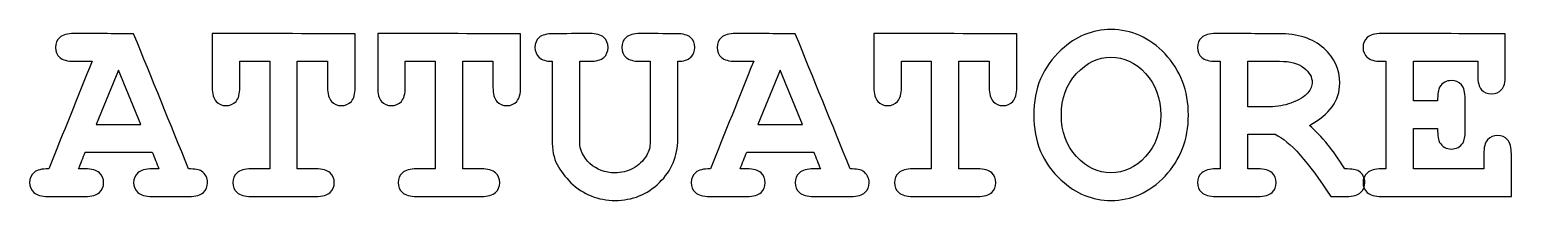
# Model space of a CAD drawing. Header units: millimetres. Extents: x 20 to 629, y 4 to 485.
# Drawn here: x 396.81 to 442.23, y 226.88 to 232.13 of the extents above; entities that cross this region are included whole.
import ezdxf

# ---------------------------------------------------------------- set-up
doc = ezdxf.new("R2010")
doc.units = ezdxf.units.MM
doc.header["$MEASUREMENT"] = 0
doc.layers.add('incisione', color=6, linetype='Continuous', true_color=0xff00ff)

msp = doc.modelspace()

# ---------------------------------------------------------------- linework, layer by layer
at = {"layer": 'incisione'}
for points in [[(400.218, 229.207), (399.537, 230.882), (398.852, 229.207)], [(420.498, 229.207), (419.818, 230.882), (419.133, 229.207)]]:
    msp.add_lwpolyline(points, close=True, dxfattribs=at)
for points, knots in [([(432.33, 229.5), (432.33, 228.749), (432.091, 228.124), (431.614, 227.625), (431.137, 227.126), (430.585, 226.876), (429.958, 226.876), (429.394, 226.876), (428.885, 227.084), (428.432, 227.499), (427.87, 228.013), (427.59, 228.68), (427.59, 229.5), (427.59, 230.32), (427.87, 230.988), (428.432, 231.505), (428.885, 231.92), (429.394, 232.128), (429.958, 232.128), (430.585, 232.128), (431.137, 231.878), (431.614, 231.379), (432.091, 230.88), (432.33, 230.254), (432.33, 229.5)], [0, 0, 0, 0, 1, 1, 1, 2, 2, 2, 3, 3, 3, 4, 4, 4, 5, 5, 5, 6, 6, 6, 7, 7, 7, 8, 8, 8, 8]), ([(400.568, 228.361), (399.884, 228.361), (399.199, 228.361), (398.514, 228.361), (398.445, 228.189), (398.377, 228.018), (398.308, 227.846), (398.377, 227.846), (398.445, 227.846), (398.514, 227.846), (398.718, 227.846), (398.863, 227.807), (398.949, 227.728), (399.036, 227.65), (399.079, 227.547), (399.079, 227.421), (399.079, 227.297), (399.036, 227.196), (398.949, 227.118), (398.863, 227.039), (398.718, 227), (398.514, 227), (398.134, 227), (397.755, 227), (397.375, 227), (397.172, 227), (397.027, 227.039), (396.94, 227.118), (396.854, 227.196), (396.81, 227.298), (396.81, 227.425), (396.81, 227.551), (396.856, 227.655), (396.946, 227.734), (397.037, 227.814), (397.187, 227.851), (397.396, 227.846), (397.839, 228.949), (398.282, 230.051), (398.724, 231.154), (398.54, 231.154), (398.356, 231.154), (398.172, 231.154), (397.968, 231.154), (397.823, 231.193), (397.736, 231.272), (397.65, 231.35), (397.606, 231.453), (397.606, 231.579), (397.606, 231.706), (397.65, 231.808), (397.736, 231.887), (397.823, 231.965), (397.968, 232.004), (398.172, 232.004), (398.781, 232.003), (399.39, 232.001), (399.999, 232), (400.56, 230.615), (401.121, 229.23), (401.682, 227.846), (401.88, 227.846), (402.011, 227.824), (402.074, 227.78), (402.201, 227.689), (402.264, 227.569), (402.264, 227.421), (402.264, 227.297), (402.221, 227.196), (402.136, 227.118), (402.051, 227.039), (401.906, 227), (401.703, 227), (401.323, 227), (400.944, 227), (400.564, 227), (400.361, 227), (400.216, 227.039), (400.129, 227.118), (400.042, 227.196), (399.999, 227.298), (399.999, 227.425), (399.999, 227.549), (400.042, 227.65), (400.129, 227.728), (400.216, 227.807), (400.361, 227.846), (400.564, 227.846), (400.633, 227.846), (400.702, 227.846), (400.771, 227.846), (400.703, 228.018), (400.636, 228.189), (400.568, 228.361)], [0, 0, 0, 0, 1, 1, 1, 2, 2, 2, 3, 3, 3, 4, 4, 4, 5, 5, 5, 6, 6, 6, 7, 7, 7, 8, 8, 8, 9, 9, 9, 10, 10, 10, 11, 11, 11, 12, 12, 12, 13, 13, 13, 14, 14, 14, 15, 15, 15, 16, 16, 16, 17, 17, 17, 18, 18, 18, 19, 19, 19, 20, 20, 20, 21, 21, 21, 22, 22, 22, 23, 23, 23, 24, 24, 24, 25, 25, 25, 26, 26, 26, 27, 27, 27, 28, 28, 28, 29, 29, 29, 30, 30, 30, 31, 31, 31, 31]), ([(405.016, 231.154), (405.016, 230.051), (405.016, 228.949), (405.016, 227.846), (405.205, 227.846), (405.395, 227.846), (405.585, 227.846), (405.789, 227.846), (405.934, 227.807), (406.02, 227.728), (406.107, 227.65), (406.15, 227.547), (406.15, 227.421), (406.15, 227.297), (406.107, 227.196), (406.02, 227.118), (405.934, 227.039), (405.789, 227), (405.585, 227), (404.925, 227), (404.265, 227), (403.605, 227), (403.401, 227), (403.256, 227.039), (403.17, 227.118), (403.083, 227.196), (403.04, 227.298), (403.04, 227.425), (403.04, 227.549), (403.083, 227.65), (403.17, 227.728), (403.256, 227.807), (403.401, 227.846), (403.605, 227.846), (403.793, 227.846), (403.982, 227.846), (404.17, 227.846), (404.17, 228.949), (404.17, 230.051), (404.17, 231.154), (403.865, 231.154), (403.559, 231.154), (403.254, 231.154), (403.254, 230.888), (403.254, 230.621), (403.254, 230.354), (403.254, 230.15), (403.215, 230.005), (403.137, 229.919), (403.058, 229.832), (402.956, 229.789), (402.829, 229.789), (402.705, 229.789), (402.604, 229.832), (402.526, 229.919), (402.448, 230.005), (402.408, 230.15), (402.408, 230.354), (402.408, 230.904), (402.408, 231.454), (402.408, 232.004), (403.869, 232.003), (405.329, 232.001), (406.79, 232), (406.79, 231.451), (406.79, 230.903), (406.79, 230.354), (406.79, 230.15), (406.75, 230.005), (406.672, 229.919), (406.594, 229.832), (406.491, 229.789), (406.365, 229.789), (406.241, 229.789), (406.14, 229.832), (406.061, 229.919), (405.983, 230.005), (405.944, 230.15), (405.944, 230.354), (405.944, 230.621), (405.944, 230.888), (405.944, 231.154), (405.634, 231.154), (405.325, 231.154), (405.016, 231.154)], [0, 0, 0, 0, 1, 1, 1, 2, 2, 2, 3, 3, 3, 4, 4, 4, 5, 5, 5, 6, 6, 6, 7, 7, 7, 8, 8, 8, 9, 9, 9, 10, 10, 10, 11, 11, 11, 12, 12, 12, 13, 13, 13, 14, 14, 14, 15, 15, 15, 16, 16, 16, 17, 17, 17, 18, 18, 18, 19, 19, 19, 20, 20, 20, 21, 21, 21, 22, 22, 22, 23, 23, 23, 24, 24, 24, 25, 25, 25, 26, 26, 26, 27, 27, 27, 28, 28, 28, 28]), ([(410.086, 231.154), (410.086, 230.051), (410.086, 228.949), (410.086, 227.846), (410.276, 227.846), (410.465, 227.846), (410.655, 227.846), (410.859, 227.846), (411.004, 227.807), (411.09, 227.728), (411.177, 227.65), (411.22, 227.547), (411.22, 227.421), (411.22, 227.297), (411.177, 227.196), (411.09, 227.118), (411.004, 227.039), (410.859, 227), (410.655, 227), (409.995, 227), (409.335, 227), (408.675, 227), (408.471, 227), (408.326, 227.039), (408.24, 227.118), (408.153, 227.196), (408.11, 227.298), (408.11, 227.425), (408.11, 227.549), (408.153, 227.65), (408.24, 227.728), (408.326, 227.807), (408.471, 227.846), (408.675, 227.846), (408.863, 227.846), (409.052, 227.846), (409.24, 227.846), (409.24, 228.949), (409.24, 230.051), (409.24, 231.154), (408.935, 231.154), (408.63, 231.154), (408.324, 231.154), (408.324, 230.888), (408.324, 230.621), (408.324, 230.354), (408.324, 230.15), (408.285, 230.005), (408.207, 229.919), (408.128, 229.832), (408.026, 229.789), (407.899, 229.789), (407.776, 229.789), (407.675, 229.832), (407.596, 229.919), (407.518, 230.005), (407.479, 230.15), (407.479, 230.354), (407.479, 230.904), (407.479, 231.454), (407.479, 232.004), (408.939, 232.003), (410.399, 232.001), (411.86, 232), (411.86, 231.451), (411.86, 230.903), (411.86, 230.354), (411.86, 230.15), (411.821, 230.005), (411.742, 229.919), (411.664, 229.832), (411.561, 229.789), (411.435, 229.789), (411.311, 229.789), (411.21, 229.832), (411.132, 229.919), (411.053, 230.005), (411.014, 230.15), (411.014, 230.354), (411.014, 230.621), (411.014, 230.888), (411.014, 231.154), (410.705, 231.154), (410.395, 231.154), (410.086, 231.154)], [0, 0, 0, 0, 1, 1, 1, 2, 2, 2, 3, 3, 3, 4, 4, 4, 5, 5, 5, 6, 6, 6, 7, 7, 7, 8, 8, 8, 9, 9, 9, 10, 10, 10, 11, 11, 11, 12, 12, 12, 13, 13, 13, 14, 14, 14, 15, 15, 15, 16, 16, 16, 17, 17, 17, 18, 18, 18, 19, 19, 19, 20, 20, 20, 21, 21, 21, 22, 22, 22, 23, 23, 23, 24, 24, 24, 25, 25, 25, 26, 26, 26, 27, 27, 27, 28, 28, 28, 28]), ([(416.678, 231.154), (416.678, 230.355), (416.678, 229.556), (416.678, 228.757), (416.678, 228.235), (416.491, 227.791), (416.115, 227.425), (415.74, 227.059), (415.288, 226.876), (414.76, 226.876), (414.499, 226.876), (414.253, 226.922), (414.024, 227.014), (413.794, 227.107), (413.588, 227.242), (413.405, 227.421), (413.222, 227.6), (413.079, 227.786), (412.978, 227.98), (412.876, 228.174), (412.825, 228.433), (412.825, 228.757), (412.825, 229.556), (412.825, 230.355), (412.825, 231.154), (412.646, 231.154), (412.514, 231.194), (412.429, 231.274), (412.344, 231.354), (412.301, 231.455), (412.301, 231.579), (412.301, 231.706), (412.344, 231.807), (412.429, 231.884), (412.514, 231.961), (412.66, 232), (412.866, 232), (413.236, 232.001), (413.606, 232.003), (413.976, 232.004), (414.18, 232.004), (414.325, 231.965), (414.411, 231.887), (414.498, 231.808), (414.541, 231.706), (414.541, 231.579), (414.541, 231.453), (414.498, 231.35), (414.411, 231.272), (414.325, 231.193), (414.18, 231.154), (413.976, 231.154), (413.874, 231.154), (413.773, 231.154), (413.671, 231.154), (413.671, 230.331), (413.671, 229.507), (413.671, 228.683), (413.671, 228.43), (413.776, 228.207), (413.986, 228.013), (414.197, 227.819), (414.45, 227.722), (414.748, 227.722), (414.946, 227.722), (415.131, 227.769), (415.304, 227.862), (415.478, 227.956), (415.619, 228.092), (415.729, 228.271), (415.798, 228.383), (415.833, 228.521), (415.833, 228.683), (415.833, 229.507), (415.833, 230.331), (415.833, 231.154), (415.731, 231.154), (415.629, 231.154), (415.527, 231.154), (415.324, 231.154), (415.179, 231.193), (415.092, 231.272), (415.005, 231.35), (414.962, 231.453), (414.962, 231.579), (414.962, 231.706), (415.005, 231.808), (415.092, 231.887), (415.179, 231.965), (415.324, 232.004), (415.527, 232.004), (415.897, 232.003), (416.267, 232.001), (416.637, 232), (416.84, 232), (416.986, 231.961), (417.072, 231.884), (417.159, 231.807), (417.202, 231.706), (417.202, 231.579), (417.202, 231.455), (417.16, 231.354), (417.074, 231.274), (416.989, 231.194), (416.857, 231.154), (416.678, 231.154)], [0, 0, 0, 0, 1, 1, 1, 2, 2, 2, 3, 3, 3, 4, 4, 4, 5, 5, 5, 6, 6, 6, 7, 7, 7, 8, 8, 8, 9, 9, 9, 10, 10, 10, 11, 11, 11, 12, 12, 12, 13, 13, 13, 14, 14, 14, 15, 15, 15, 16, 16, 16, 17, 17, 17, 18, 18, 18, 19, 19, 19, 20, 20, 20, 21, 21, 21, 22, 22, 22, 23, 23, 23, 24, 24, 24, 25, 25, 25, 26, 26, 26, 27, 27, 27, 28, 28, 28, 29, 29, 29, 30, 30, 30, 31, 31, 31, 32, 32, 32, 33, 33, 33, 34, 34, 34, 35, 35, 35, 35]), ([(420.849, 228.361), (420.164, 228.361), (419.479, 228.361), (418.795, 228.361), (418.726, 228.189), (418.657, 228.018), (418.588, 227.846), (418.657, 227.846), (418.726, 227.846), (418.795, 227.846), (418.998, 227.846), (419.143, 227.807), (419.23, 227.728), (419.316, 227.65), (419.36, 227.547), (419.36, 227.421), (419.36, 227.297), (419.316, 227.196), (419.23, 227.118), (419.143, 227.039), (418.998, 227), (418.795, 227), (418.415, 227), (418.035, 227), (417.656, 227), (417.452, 227), (417.307, 227.039), (417.221, 227.118), (417.134, 227.196), (417.091, 227.298), (417.091, 227.425), (417.091, 227.551), (417.136, 227.655), (417.227, 227.734), (417.318, 227.814), (417.468, 227.851), (417.677, 227.846), (418.119, 228.949), (418.562, 230.051), (419.005, 231.154), (418.821, 231.154), (418.636, 231.154), (418.452, 231.154), (418.249, 231.154), (418.104, 231.193), (418.017, 231.272), (417.93, 231.35), (417.887, 231.453), (417.887, 231.579), (417.887, 231.706), (417.93, 231.808), (418.017, 231.887), (418.104, 231.965), (418.249, 232.004), (418.452, 232.004), (419.061, 232.003), (419.671, 232.001), (420.28, 232), (420.841, 230.615), (421.402, 229.23), (421.963, 227.846), (422.161, 227.846), (422.292, 227.824), (422.355, 227.78), (422.481, 227.689), (422.545, 227.569), (422.545, 227.421), (422.545, 227.297), (422.502, 227.196), (422.417, 227.118), (422.331, 227.039), (422.187, 227), (421.983, 227), (421.604, 227), (421.224, 227), (420.845, 227), (420.641, 227), (420.496, 227.039), (420.41, 227.118), (420.323, 227.196), (420.28, 227.298), (420.28, 227.425), (420.28, 227.549), (420.323, 227.65), (420.41, 227.728), (420.496, 227.807), (420.641, 227.846), (420.845, 227.846), (420.914, 227.846), (420.982, 227.846), (421.051, 227.846), (420.984, 228.018), (420.916, 228.189), (420.849, 228.361)], [0, 0, 0, 0, 1, 1, 1, 2, 2, 2, 3, 3, 3, 4, 4, 4, 5, 5, 5, 6, 6, 6, 7, 7, 7, 8, 8, 8, 9, 9, 9, 10, 10, 10, 11, 11, 11, 12, 12, 12, 13, 13, 13, 14, 14, 14, 15, 15, 15, 16, 16, 16, 17, 17, 17, 18, 18, 18, 19, 19, 19, 20, 20, 20, 21, 21, 21, 22, 22, 22, 23, 23, 23, 24, 24, 24, 25, 25, 25, 26, 26, 26, 27, 27, 27, 28, 28, 28, 29, 29, 29, 30, 30, 30, 31, 31, 31, 31]), ([(425.296, 231.154), (425.296, 230.051), (425.296, 228.949), (425.296, 227.846), (425.486, 227.846), (425.676, 227.846), (425.866, 227.846), (426.069, 227.846), (426.214, 227.807), (426.301, 227.728), (426.387, 227.65), (426.431, 227.547), (426.431, 227.421), (426.431, 227.297), (426.387, 227.196), (426.301, 227.118), (426.214, 227.039), (426.069, 227), (425.866, 227), (425.205, 227), (424.545, 227), (423.885, 227), (423.682, 227), (423.537, 227.039), (423.45, 227.118), (423.363, 227.196), (423.32, 227.298), (423.32, 227.425), (423.32, 227.549), (423.363, 227.65), (423.45, 227.728), (423.537, 227.807), (423.682, 227.846), (423.885, 227.846), (424.074, 227.846), (424.262, 227.846), (424.45, 227.846), (424.45, 228.949), (424.45, 230.051), (424.45, 231.154), (424.145, 231.154), (423.84, 231.154), (423.535, 231.154), (423.535, 230.888), (423.535, 230.621), (423.535, 230.354), (423.535, 230.15), (423.495, 230.005), (423.417, 229.919), (423.339, 229.832), (423.236, 229.789), (423.11, 229.789), (422.986, 229.789), (422.885, 229.832), (422.807, 229.919), (422.728, 230.005), (422.689, 230.15), (422.689, 230.354), (422.689, 230.904), (422.689, 231.454), (422.689, 232.004), (424.149, 232.003), (425.61, 232.001), (427.07, 232), (427.07, 231.451), (427.07, 230.903), (427.07, 230.354), (427.07, 230.15), (427.031, 230.005), (426.953, 229.919), (426.874, 229.832), (426.772, 229.789), (426.645, 229.789), (426.521, 229.789), (426.42, 229.832), (426.342, 229.919), (426.264, 230.005), (426.224, 230.15), (426.224, 230.354), (426.224, 230.621), (426.224, 230.888), (426.224, 231.154), (425.915, 231.154), (425.606, 231.154), (425.296, 231.154)], [0, 0, 0, 0, 1, 1, 1, 2, 2, 2, 3, 3, 3, 4, 4, 4, 5, 5, 5, 6, 6, 6, 7, 7, 7, 8, 8, 8, 9, 9, 9, 10, 10, 10, 11, 11, 11, 12, 12, 12, 13, 13, 13, 14, 14, 14, 15, 15, 15, 16, 16, 16, 17, 17, 17, 18, 18, 18, 19, 19, 19, 20, 20, 20, 21, 21, 21, 22, 22, 22, 23, 23, 23, 24, 24, 24, 25, 25, 25, 26, 26, 26, 27, 27, 27, 28, 28, 28, 28]), ([(434.153, 228.91), (434.153, 228.555), (434.153, 228.2), (434.153, 227.846), (434.255, 227.846), (434.357, 227.846), (434.459, 227.846), (434.662, 227.846), (434.807, 227.807), (434.894, 227.728), (434.981, 227.65), (435.024, 227.547), (435.024, 227.421), (435.024, 227.297), (434.981, 227.196), (434.894, 227.118), (434.807, 227.039), (434.662, 227), (434.459, 227), (434.031, 227), (433.603, 227), (433.176, 227), (432.972, 227), (432.827, 227.039), (432.741, 227.118), (432.654, 227.196), (432.611, 227.298), (432.611, 227.425), (432.611, 227.549), (432.655, 227.65), (432.743, 227.728), (432.831, 227.807), (432.975, 227.846), (433.176, 227.846), (433.22, 227.846), (433.264, 227.846), (433.308, 227.846), (433.308, 228.949), (433.308, 230.051), (433.308, 231.154), (433.264, 231.154), (433.22, 231.154), (433.176, 231.154), (432.972, 231.154), (432.827, 231.193), (432.741, 231.272), (432.654, 231.35), (432.611, 231.453), (432.611, 231.579), (432.611, 231.706), (432.654, 231.808), (432.741, 231.887), (432.827, 231.965), (432.972, 232.004), (433.176, 232.004), (433.814, 232.003), (434.452, 232.001), (435.09, 232), (435.687, 232), (436.149, 231.852), (436.478, 231.557), (436.807, 231.261), (436.971, 230.901), (436.971, 230.478), (436.971, 230.214), (436.894, 229.974), (436.74, 229.758), (436.586, 229.542), (436.354, 229.35), (436.043, 229.182), (436.222, 229.026), (436.413, 228.825), (436.616, 228.58), (436.743, 228.423), (436.913, 228.178), (437.128, 227.846), (437.342, 227.846), (437.484, 227.824), (437.553, 227.78), (437.677, 227.694), (437.738, 227.575), (437.738, 227.421), (437.738, 227.297), (437.696, 227.196), (437.611, 227.118), (437.525, 227.039), (437.381, 227), (437.177, 227), (437.017, 227), (436.856, 227), (436.695, 227), (436.01, 228.059), (435.442, 228.696), (434.991, 228.91), (434.712, 228.91), (434.433, 228.91), (434.153, 228.91)], [0, 0, 0, 0, 1, 1, 1, 2, 2, 2, 3, 3, 3, 4, 4, 4, 5, 5, 5, 6, 6, 6, 7, 7, 7, 8, 8, 8, 9, 9, 9, 10, 10, 10, 11, 11, 11, 12, 12, 12, 13, 13, 13, 14, 14, 14, 15, 15, 15, 16, 16, 16, 17, 17, 17, 18, 18, 18, 19, 19, 19, 20, 20, 20, 21, 21, 21, 22, 22, 22, 23, 23, 23, 24, 24, 24, 25, 25, 25, 26, 26, 26, 27, 27, 27, 28, 28, 28, 29, 29, 29, 30, 30, 30, 31, 31, 31, 32, 32, 32, 32]), ([(439.228, 229.087), (439.228, 228.674), (439.228, 228.26), (439.228, 227.846), (439.947, 227.846), (440.666, 227.846), (441.385, 227.846), (441.385, 227.998), (441.385, 228.151), (441.385, 228.304), (441.385, 228.507), (441.425, 228.652), (441.503, 228.739), (441.581, 228.825), (441.684, 228.869), (441.81, 228.869), (441.934, 228.869), (442.035, 228.825), (442.113, 228.739), (442.192, 228.652), (442.231, 228.507), (442.231, 228.304), (442.231, 227.869), (442.231, 227.435), (442.231, 227), (440.904, 227), (439.577, 227), (438.25, 227), (438.046, 227), (437.901, 227.039), (437.815, 227.118), (437.728, 227.196), (437.685, 227.298), (437.685, 227.425), (437.685, 227.549), (437.729, 227.65), (437.817, 227.728), (437.905, 227.807), (438.049, 227.846), (438.25, 227.846), (438.294, 227.846), (438.338, 227.846), (438.382, 227.846), (438.382, 228.949), (438.382, 230.051), (438.382, 231.154), (438.338, 231.154), (438.294, 231.154), (438.25, 231.154), (438.046, 231.154), (437.901, 231.193), (437.815, 231.272), (437.728, 231.35), (437.685, 231.453), (437.685, 231.579), (437.685, 231.706), (437.728, 231.808), (437.815, 231.887), (437.901, 231.965), (438.046, 232.004), (438.25, 232.004), (439.515, 232.003), (440.78, 232.001), (442.045, 232), (442.045, 231.571), (442.045, 231.142), (442.045, 230.713), (442.045, 230.512), (442.007, 230.368), (441.93, 230.282), (441.853, 230.195), (441.751, 230.152), (441.625, 230.152), (441.498, 230.152), (441.396, 230.194), (441.317, 230.28), (441.239, 230.365), (441.2, 230.509), (441.2, 230.713), (441.2, 230.86), (441.2, 231.007), (441.2, 231.154), (440.542, 231.154), (439.885, 231.154), (439.228, 231.154), (439.228, 230.747), (439.228, 230.34), (439.228, 229.933), (439.475, 229.933), (439.723, 229.933), (439.97, 229.933), (439.97, 230.153), (439.991, 230.295), (440.032, 230.358), (440.117, 230.493), (440.238, 230.56), (440.395, 230.56), (440.519, 230.56), (440.62, 230.517), (440.698, 230.43), (440.777, 230.344), (440.816, 230.199), (440.816, 229.995), (440.816, 229.671), (440.816, 229.346), (440.816, 229.021), (440.816, 228.837), (440.794, 228.713), (440.75, 228.65), (440.662, 228.521), (440.544, 228.456), (440.395, 228.456), (440.238, 228.456), (440.117, 228.524), (440.032, 228.658), (439.991, 228.722), (439.97, 228.865), (439.97, 229.087), (439.723, 229.087), (439.475, 229.087), (439.228, 229.087)], [0, 0, 0, 0, 1, 1, 1, 2, 2, 2, 3, 3, 3, 4, 4, 4, 5, 5, 5, 6, 6, 6, 7, 7, 7, 8, 8, 8, 9, 9, 9, 10, 10, 10, 11, 11, 11, 12, 12, 12, 13, 13, 13, 14, 14, 14, 15, 15, 15, 16, 16, 16, 17, 17, 17, 18, 18, 18, 19, 19, 19, 20, 20, 20, 21, 21, 21, 22, 22, 22, 23, 23, 23, 24, 24, 24, 25, 25, 25, 26, 26, 26, 27, 27, 27, 28, 28, 28, 29, 29, 29, 30, 30, 30, 31, 31, 31, 32, 32, 32, 33, 33, 33, 34, 34, 34, 35, 35, 35, 36, 36, 36, 37, 37, 37, 38, 38, 38, 39, 39, 39, 40, 40, 40, 40]), ([(431.484, 229.5), (431.484, 230.014), (431.329, 230.44), (431.018, 230.777), (430.707, 231.114), (430.354, 231.282), (429.958, 231.282), (429.565, 231.282), (429.213, 231.113), (428.902, 230.775), (428.591, 230.436), (428.436, 230.012), (428.436, 229.5), (428.436, 228.988), (428.591, 228.564), (428.902, 228.227), (429.213, 227.89), (429.565, 227.722), (429.958, 227.722), (430.354, 227.722), (430.707, 227.89), (431.018, 228.225), (431.329, 228.561), (431.484, 228.986), (431.484, 229.5)], [0, 0, 0, 0, 1, 1, 1, 2, 2, 2, 3, 3, 3, 4, 4, 4, 5, 5, 5, 6, 6, 6, 7, 7, 7, 8, 8, 8, 8]), ([(434.153, 229.756), (434.373, 229.756), (434.594, 229.756), (434.814, 229.756), (435.058, 229.756), (435.277, 229.793), (435.469, 229.867), (435.728, 229.966), (435.902, 230.071), (435.991, 230.181), (436.081, 230.291), (436.125, 230.399), (436.125, 230.507), (436.125, 230.666), (436.04, 230.814), (435.87, 230.95), (435.699, 231.086), (435.45, 231.154), (435.123, 231.154), (434.8, 231.154), (434.477, 231.154), (434.153, 231.154), (434.153, 230.688), (434.153, 230.222), (434.153, 229.756)], [0, 0, 0, 0, 1, 1, 1, 2, 2, 2, 3, 3, 3, 4, 4, 4, 5, 5, 5, 6, 6, 6, 7, 7, 7, 8, 8, 8, 8])]:
    msp.add_open_spline(points, degree=3, knots=knots, dxfattribs=at)

doc.saveas('drawing.dxf')
